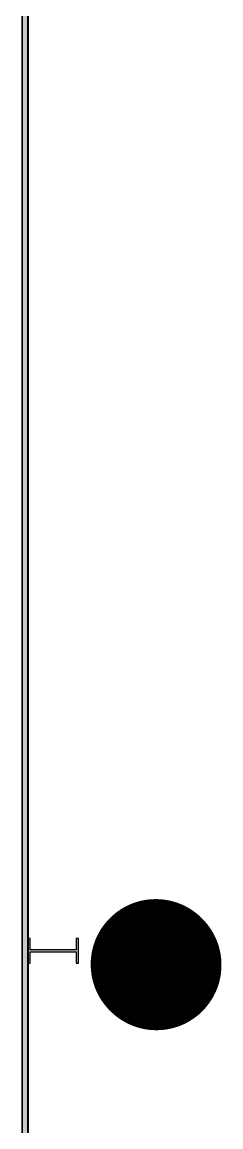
# Model space of a CAD drawing. Header units: inches. Extents: x -116118 to 73671, y 138219 to 302509.
# Drawn here: x -64117 to -62961, y 244877 to 251283 of the extents above; entities that cross this region are included whole.
import ezdxf

# ---------------------------------------------------------------- set-up
doc = ezdxf.new("R2010")
doc.units = ezdxf.units.IN
doc.header["$MEASUREMENT"] = 0
doc.layers.get('0').update_dxf_attribs({"color": 250})
for name, color, linetype in [('001 SEC IP Cameras P3354', 250, 'Continuous'), ('1-Structure', 7, 'Continuous'), ('1-Structure-Poteaux', 7, 'Continuous')]:
    doc.layers.add(name, color=color, linetype=linetype)

# ---------------------------------------------------------------- blocks, each defined once
blk = doc.blocks.new('A$C11316069')
at = {"layer": '1-Structure-Poteaux'}
blk.add_hatch(color=256, dxfattribs=at).paths.add_polyline_path([(225, 0), (215, 0), (215, 50), (10, 50), (10, 0), (0, 0), (0, 110), (10, 110), (10, 60), (215, 60), (215, 110), (225, 110)])
blk.add_lwpolyline([(225, 0), (215, 0), (215, 50), (10, 50), (10, 0), (0, 0), (0, 110), (10, 110), (10, 60), (215, 60), (215, 110), (225, 110), (225, 0)], dxfattribs=at)
blk = doc.blocks.new('A$C292A2223')
at = {"layer": '1-Structure'}
blk.add_hatch(color=256, dxfattribs=at).paths.add_polyline_path([(0, 24460.1), (25, 24460.1), (25, 0), (0, 0)])
blk.add_lwpolyline([(0, 24460.1), (25, 24460.1), (25, 0), (0, 0)], close=True, dxfattribs=at)
blk = doc.blocks.new('SETUP')
at = {"layer": '1-Structure'}
for p in [(51971.9, -24431.1), (51970, -26120.2)]:
    blk.add_blockref('A$C292A2223', p, dxfattribs=at)
at = {"layer": '1-Structure-Poteaux', "xscale": -1, "rotation": 180}
blk.add_blockref('A$C11316069', (51745, -18150), dxfattribs=at)

msp = doc.modelspace()

# ---------------------------------------------------------------- hatches: boundary and pattern name
at = {"layer": '001 SEC IP Cameras P3354', "lineweight": 9, "ltscale": 100, "true_color": 0xf4ee51}
h = msp.add_hatch(dxfattribs=at)
h.set_pattern_fill('ANSI31', color=41)
h.set_pattern_definition([(45, (-20242.58537, 41890.40646), (-0.08838834765, 0.08838834765), [])])
h.paths.add_polyline_path([(-63714.6, 245817.9, 1), (-62960.6, 245817.9, 1)])

# ---------------------------------------------------------------- block references
at = {"xscale": 1.3, "yscale": 1.3, "zscale": 1.3, "rotation": 180}
msp.add_blockref('SETUP', (3479.3, 222231.7), dxfattribs=at)

doc.saveas('drawing.dxf')
